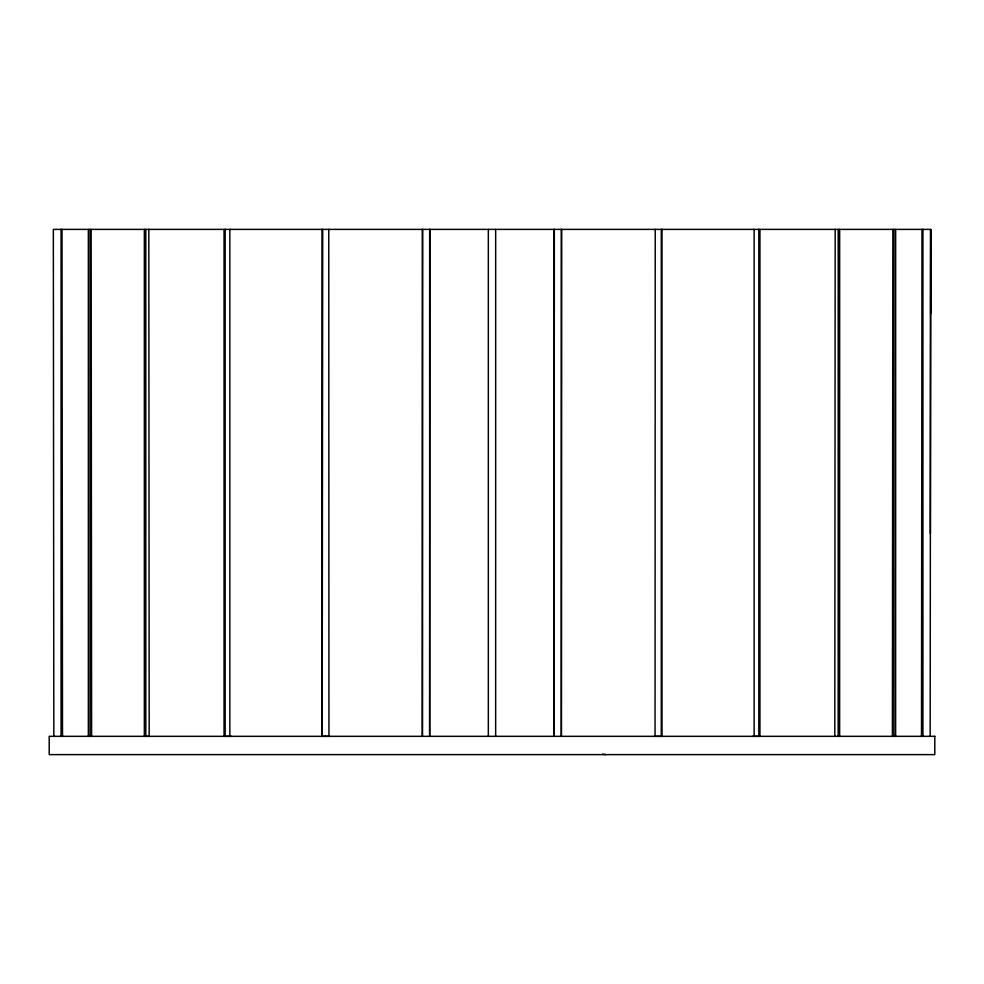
<?xml version="1.0" encoding="UTF-8"?>
<svg xmlns="http://www.w3.org/2000/svg" width="984" height="984" viewBox="0 0 984 984"><rect width="100%" height="100%" fill="white"/><g stroke="black" fill="none" stroke-linecap="round" stroke-linejoin="round"><path stroke-width="1.48" d="M61.069 229.383L61.069 736.327L62.878 736.327M62.017 229.383L62.496 736.327M88.351 229.383L88.351 736.327L90.38 736.327M90.048 736.327L90.048 229.383M91.155 229.383L91.598 736.327M144.353 229.383L144.353 736.327L149.014 736.327M145.804 736.327L145.804 229.383M148.818 229.383L149.187 736.327M224.057 229.383L224.044 736.327L230.969 736.327L229.85 736.327L229.862 229.383M225.164 736.327L225.164 229.383M322.002 229.383L322.002 736.327L325.323 736.327M322.703 229.383L322.186 736.327M328.767 229.383L328.951 736.327M422.394 229.383L422.394 736.327L422.628 229.383M429.651 229.383L429.651 736.327L429.885 229.383M488.335 736.327L488.335 229.383M495.653 736.327L495.665 229.383M554.115 229.383L554.103 736.327L554.349 229.383M561.372 229.383L561.36 736.327L561.606 229.383M655.233 229.383L655.049 736.327M654.532 736.327L661.297 736.327L661.297 229.383M661.998 229.383L661.998 736.327L661.297 736.327M754.138 229.383L754.138 736.327L753.031 736.327L759.943 736.327L759.943 229.383M758.836 736.327L758.836 229.383M835.182 229.383L834.801 736.327M838.196 229.383L838.184 736.327L839.635 736.327L839.647 229.383M892.845 229.383L892.402 736.327M893.952 229.383L893.952 736.327L895.637 736.327L895.649 229.383M921.983 229.383L921.504 736.327M922.931 229.383L922.931 736.327L921.122 736.327M930.372 533.549L930.655 229.383L53.345 229.383L53.825 736.327M325.716 736.327L329.468 736.327M930.175 736.327L930.655 229.383L930.655 313.552M602.639 754.113L605.652 754.617M934.8 736.327L49.2 736.327L49.2 754.617L934.8 754.617L934.8 736.327"/></g></svg>
